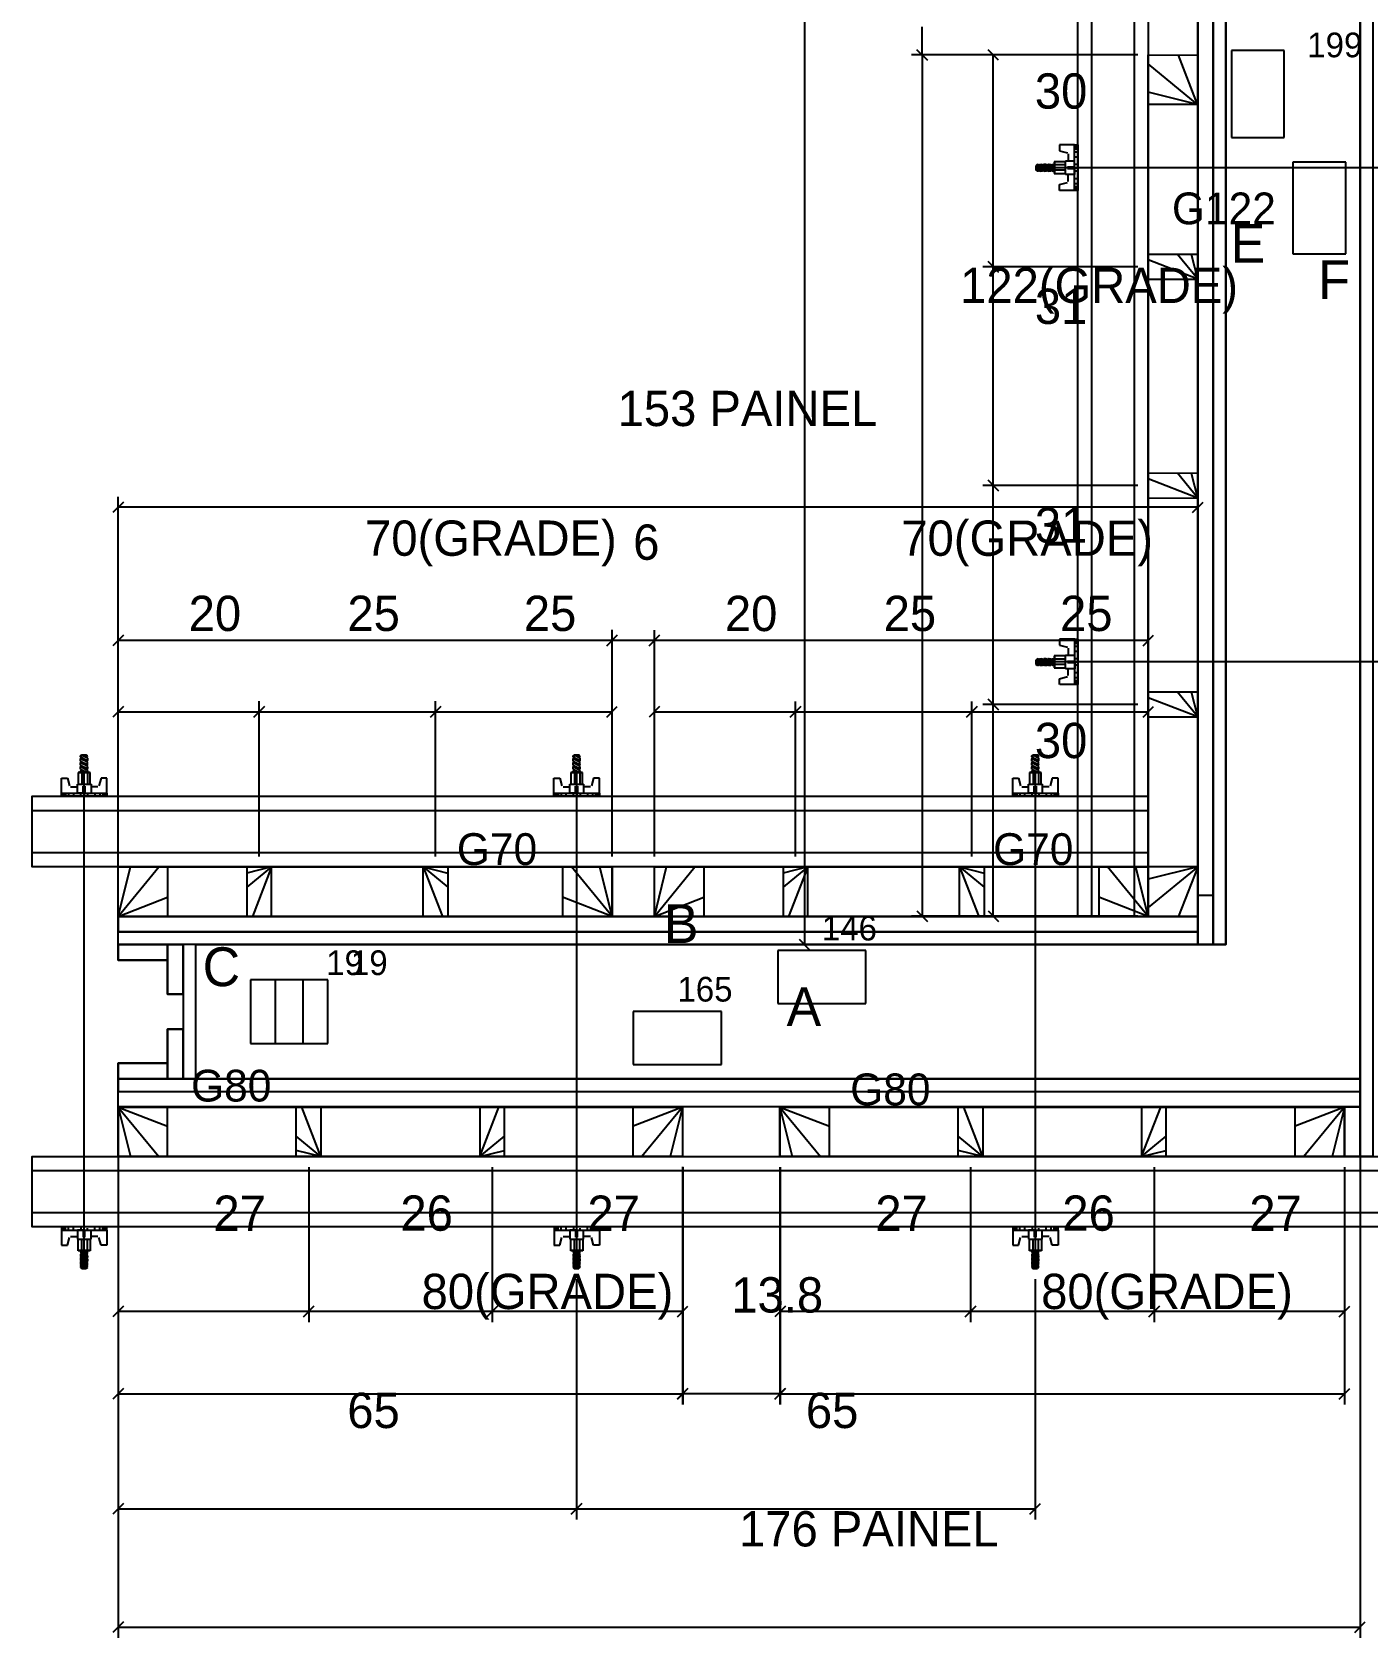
# Model space of a CAD drawing. Header units: metres. Extents: x 3398 to 8963, y 6303 to 8182.
# Drawn here: x 8358.3 to 8736.9, y 7450.9 to 7905.8 of the extents above; entities that cross this region are included whole.
import ezdxf

# ---------------------------------------------------------------- set-up
doc = ezdxf.new("R2010")
doc.units = ezdxf.units.M

msp = doc.modelspace()

# ---------------------------------------------------------------- linework, layer by layer
at = {"layer": 'CHAPA', "color": 1}
for p, q in [((8734.7, 7609.31), (8734.7, 7601.31)), ((8734.7, 7601.31), (8730.92, 7601.31))]:
    msp.add_line(p, q, dxfattribs=at)
for points in [[(8696.7, 8067.31), (8696.7, 7647.31), (8693.1, 7647.31), (8693.1, 8067.31), (8696.7, 8067.31)], [(8738.3, 7587.31), (8734.7, 7587.31), (8734.7, 8067.31), (8738.3, 8067.31), (8738.3, 7587.31)], [(8688.7, 7647.31), (8382.7, 7647.31), (8382.7, 7650.91), (8688.7, 7650.91), (8688.7, 7647.31)], [(8401.1, 7609.31), (8404.7, 7609.31), (8404.7, 7647.31), (8401.1, 7647.31), (8401.1, 7609.31)], [(8734.7, 7609.31), (8382.7, 7609.31), (8382.7, 7605.71), (8734.7, 7605.71), (8734.7, 7609.31)]]:
    msp.add_lwpolyline(points, dxfattribs=at)
at = {"layer": 'CONCRETO', "color": 2}
msp.add_lwpolyline([(8404.7, 7609.31), (8404.7, 7647.31), (8696.7, 7647.31), (8696.7, 8045.31), (8734.7, 8045.31), (8734.7, 7609.31), (8404.7, 7609.31)], dxfattribs=at)
at = {"layer": 'COTA', "color": 241}
for p, q in [((8577.21, 8067.31), (8577.21, 7647.31)), ((8610.57, 7899.32), (8610.57, 7907.33)), ((8671.71, 7899.32), (8607.57, 7899.32)), ((8671.7, 7899.32), (8607.57, 7899.32)), ((8610.57, 7899.32), (8610.57, 7655.33)), ((8671.7, 7899.32), (8627.76, 7899.32)), ((8630.76, 7839.33), (8630.76, 7899.32)), ((8671.7, 7839.33), (8627.76, 7839.33)), ((8671.7, 7839.33), (8627.76, 7839.33)), ((8630.76, 7777.33), (8630.76, 7839.33)), ((8382.7, 7650.31), (8382.7, 7774.18)), ((8671.7, 7777.33), (8627.76, 7777.33)), ((8671.7, 7777.33), (8627.76, 7777.33)), ((8630.76, 7715.33), (8630.76, 7777.33)), ((8688.7, 7650.31), (8688.7, 7774.18)), ((8688.7, 7771.18), (8382.7, 7771.18)), ((8382.7, 7672.28), (8382.7, 7736.43)), ((8522.7, 7733.43), (8382.7, 7733.43)), ((8522.7, 7672.31), (8522.7, 7736.43)), ((8522.7, 7672.31), (8522.7, 7736.42)), ((8534.69, 7733.42), (8522.7, 7733.42)), ((8534.69, 7672.29), (8534.69, 7736.42)), ((8534.69, 7672.27), (8534.69, 7736.42)), ((8674.69, 7733.42), (8534.69, 7733.42)), ((8674.69, 7672.29), (8674.69, 7736.42)), ((8382.7, 7672.31), (8382.7, 7716.24)), ((8422.7, 7672.31), (8422.7, 7716.24)), ((8422.7, 7672.31), (8422.7, 7716.24)), ((8472.7, 7672.31), (8472.7, 7716.24)), ((8472.7, 7672.31), (8472.7, 7716.24)), ((8522.7, 7672.31), (8522.7, 7716.24)), ((8534.69, 7672.29), (8534.69, 7716.22)), ((8574.69, 7672.29), (8574.69, 7716.22)), ((8574.69, 7672.29), (8574.69, 7716.22)), ((8624.69, 7672.29), (8624.69, 7716.22)), ((8624.69, 7672.29), (8624.69, 7716.22)), ((8671.7, 7715.33), (8627.76, 7715.33)), ((8671.7, 7715.33), (8627.76, 7715.33)), ((8630.76, 7655.33), (8630.76, 7715.33)), ((8674.69, 7672.29), (8674.69, 7716.22)), ((8382.7, 7713.24), (8422.7, 7713.24)), ((8422.7, 7713.24), (8472.7, 7713.24)), ((8472.7, 7713.24), (8522.7, 7713.24)), ((8534.69, 7713.22), (8574.69, 7713.22)), ((8574.69, 7713.22), (8624.69, 7713.22)), ((8624.69, 7713.22), (8674.69, 7713.22)), ((8671.69, 7655.33), (8607.57, 7655.33)), ((8671.69, 7655.33), (8627.76, 7655.33)), ((8685.7, 7647.31), (8574.21, 7647.31)), ((8382.7, 7598.27), (8382.7, 7484.44)), ((8382.7, 7598.27), (8382.7, 7450.91)), ((8734.7, 7598.31), (8734.7, 7450.91)), ((8382.72, 7584.27), (8382.72, 7540.34)), ((8382.72, 7584.27), (8382.72, 7517.04)), ((8436.72, 7584.27), (8436.72, 7540.34)), ((8436.72, 7584.27), (8436.72, 7540.34)), ((8488.72, 7584.27), (8488.72, 7540.34)), ((8488.72, 7584.27), (8488.72, 7540.34)), ((8542.7, 7584.31), (8542.7, 7517.04)), ((8542.72, 7584.27), (8542.72, 7517.04)), ((8542.72, 7584.27), (8542.72, 7540.34)), ((8570.3, 7584.27), (8570.3, 7517.04)), ((8570.32, 7584.27), (8570.32, 7540.34)), ((8570.32, 7584.27), (8570.32, 7517.04)), ((8624.32, 7584.27), (8624.32, 7540.34)), ((8624.32, 7584.27), (8624.32, 7540.34)), ((8676.32, 7584.27), (8676.32, 7540.34)), ((8676.32, 7584.27), (8676.32, 7540.34)), ((8730.32, 7584.27), (8730.32, 7517.04)), ((8730.32, 7584.27), (8730.32, 7540.34)), ((8512.64, 7552.51), (8512.64, 7484.44)), ((8512.64, 7552.51), (8512.64, 7484.44)), ((8642.64, 7552.51), (8642.64, 7484.44)), ((8436.72, 7543.34), (8382.72, 7543.34)), ((8488.72, 7543.34), (8436.72, 7543.34)), ((8542.72, 7543.34), (8488.72, 7543.34)), ((8624.32, 7543.34), (8570.32, 7543.34)), ((8676.32, 7543.34), (8624.32, 7543.34)), ((8730.32, 7543.34), (8676.32, 7543.34)), ((8382.72, 7520.04), (8542.72, 7520.04)), ((8570.3, 7520.04), (8542.7, 7520.04)), ((8570.32, 7520.04), (8730.32, 7520.04)), ((8382.7, 7487.44), (8512.64, 7487.44)), ((8512.64, 7487.44), (8642.64, 7487.44)), ((8382.7, 7453.91), (8734.7, 7453.91))]:
    msp.add_line(p, q, dxfattribs=at)
at = {"layer": 'COTA'}
for p, q in [((8612.07, 7897.82), (8609.07, 7900.82)), ((8609.07, 7900.82), (8612.07, 7897.82)), ((8632.26, 7897.82), (8629.26, 7900.82)), ((8632.26, 7837.83), (8629.26, 7840.83)), ((8629.26, 7840.83), (8632.26, 7837.83)), ((8632.26, 7775.83), (8629.26, 7778.83)), ((8629.26, 7778.83), (8632.26, 7775.83)), ((8384.2, 7772.68), (8381.2, 7769.68)), ((8687.2, 7769.68), (8690.2, 7772.68)), ((8384.2, 7734.93), (8381.2, 7731.93)), ((8521.2, 7731.93), (8524.2, 7734.93)), ((8524.2, 7734.92), (8521.2, 7731.92)), ((8536.19, 7734.92), (8533.19, 7731.92)), ((8533.19, 7731.92), (8536.19, 7734.92)), ((8673.19, 7731.92), (8676.19, 7734.92)), ((8632.26, 7713.83), (8629.26, 7716.83)), ((8629.26, 7716.83), (8632.26, 7713.83)), ((8384.2, 7714.74), (8381.2, 7711.74)), ((8421.2, 7711.74), (8424.2, 7714.74)), ((8424.2, 7714.74), (8421.2, 7711.74)), ((8474.2, 7714.74), (8471.2, 7711.74)), ((8471.2, 7711.74), (8474.2, 7714.74)), ((8521.2, 7711.74), (8524.2, 7714.74)), ((8536.19, 7714.72), (8533.19, 7711.72)), ((8576.19, 7714.72), (8573.19, 7711.72)), ((8573.19, 7711.72), (8576.19, 7714.72)), ((8623.19, 7711.72), (8626.19, 7714.72)), ((8626.19, 7714.72), (8623.19, 7711.72)), ((8673.19, 7711.72), (8676.19, 7714.72)), ((8609.07, 7656.83), (8612.07, 7653.83)), ((8629.26, 7656.83), (8632.26, 7653.83)), ((8575.71, 7648.81), (8578.71, 7645.81)), ((8384.22, 7544.84), (8381.22, 7541.84)), ((8435.22, 7541.84), (8438.22, 7544.84)), ((8438.22, 7544.84), (8435.22, 7541.84)), ((8487.22, 7541.84), (8490.22, 7544.84)), ((8490.22, 7544.84), (8487.22, 7541.84)), ((8541.22, 7541.84), (8544.22, 7544.84)), ((8571.82, 7544.84), (8568.82, 7541.84)), ((8625.82, 7544.84), (8622.82, 7541.84)), ((8622.82, 7541.84), (8625.82, 7544.84)), ((8674.82, 7541.84), (8677.82, 7544.84)), ((8677.82, 7544.84), (8674.82, 7541.84)), ((8728.82, 7541.84), (8731.82, 7544.84)), ((8384.22, 7521.54), (8381.22, 7518.54)), ((8544.2, 7521.54), (8541.2, 7518.54)), ((8541.22, 7518.54), (8544.22, 7521.54)), ((8568.8, 7518.54), (8571.8, 7521.54)), ((8571.82, 7521.54), (8568.82, 7518.54)), ((8728.82, 7518.54), (8731.82, 7521.54)), ((8384.2, 7488.94), (8381.2, 7485.94)), ((8511.14, 7485.94), (8514.14, 7488.94)), ((8514.14, 7488.94), (8511.14, 7485.94)), ((8641.14, 7485.94), (8644.14, 7488.94)), ((8384.2, 7455.41), (8381.2, 7452.41)), ((8733.2, 7452.41), (8736.2, 7455.41))]:
    msp.add_line(p, q, dxfattribs=at)
at = {"layer": 'COTA', "color": 180}
for p, q in [((8713.24, 7900.64), (8698.24, 7900.64)), ((8698.24, 7900.64), (8698.24, 7875.98)), ((8713.24, 7875.98), (8713.24, 7900.64)), ((8698.24, 7875.98), (8713.24, 7875.98)), ((8715.7, 7868.95), (8715.7, 7842.95)), ((8730.7, 7868.95), (8715.7, 7868.95)), ((8730.7, 7842.95), (8730.7, 7868.95)), ((8715.7, 7842.95), (8730.7, 7842.95)), ((8569.66, 7645.61), (8569.66, 7630.61)), ((8594.66, 7645.61), (8569.66, 7645.61)), ((8594.66, 7630.61), (8594.66, 7645.61)), ((8420.19, 7637.31), (8420.19, 7619.31)), ((8435.19, 7637.31), (8420.19, 7637.31)), ((8442.19, 7637.31), (8427.19, 7637.31)), ((8427.19, 7637.31), (8427.19, 7619.31)), ((8435.19, 7619.31), (8435.19, 7637.31)), ((8442.19, 7619.31), (8442.19, 7637.31)), ((8569.66, 7630.61), (8594.66, 7630.61)), ((8553.73, 7628.31), (8528.73, 7628.31)), ((8528.73, 7628.31), (8528.73, 7613.31)), ((8553.73, 7613.31), (8553.73, 7628.31)), ((8420.19, 7619.31), (8435.19, 7619.31)), ((8427.19, 7619.31), (8442.19, 7619.31)), ((8528.73, 7613.31), (8553.73, 7613.31))]:
    msp.add_line(p, q, dxfattribs=at)
at = {"layer": 'Hachura'}
for p, q in [((8649.55, 7873.85), (8649.55, 7872.17)), ((8653.8, 7873.85), (8649.55, 7873.85)), ((8649.55, 7872.17), (8651.76, 7871.59)), ((8652, 7871.28), (8652, 7869.33)), ((8653.79, 7873.71), (8654.71, 7873.71)), ((8653.79, 7873.5), (8654.71, 7873.5)), ((8653.79, 7873.17), (8654.71, 7873.17)), ((8653.79, 7872.7), (8654.71, 7872.7)), ((8653.79, 7871.86), (8654.71, 7871.86)), ((8653.79, 7870.43), (8654.71, 7870.43)), ((8653.8, 7873.85), (8654.71, 7873.85)), ((8653.8, 7860.95), (8653.8, 7873.85)), ((8654.71, 7873.85), (8654.71, 7860.96)), ((8654.71, 7872.9), (8654.71, 7865.08)), ((8643.23, 7868.3), (8642.91, 7867.98)), ((8642.91, 7866.69), (8642.91, 7867.98)), ((8643.23, 7866.37), (8642.91, 7866.69)), ((8643.23, 7867.79), (8643.56, 7868.46)), ((8643.79, 7868.4), (8643.23, 7867.27)), ((8643.87, 7868.3), (8643.23, 7867.02)), ((8643.23, 7868.05), (8643.36, 7868.3)), ((8643.23, 7868.3), (8643.23, 7866.37)), ((8643.55, 7866.37), (8643.23, 7866.37)), ((8643.55, 7866.37), (8644.52, 7868.3)), ((8643.55, 7866.37), (8644.52, 7868.3)), ((8643.64, 7866.3), (8644.72, 7868.46)), ((8643.87, 7868.3), (8644.52, 7868.3)), ((8644.95, 7868.4), (8643.88, 7866.26)), ((8645.03, 7868.3), (8644.07, 7866.37)), ((8644.71, 7866.37), (8644.07, 7866.37)), ((8644.71, 7866.37), (8645.68, 7868.3)), ((8644.8, 7866.3), (8645.89, 7868.46)), ((8645.68, 7868.3), (8645.03, 7868.3)), ((8646.11, 7868.4), (8645.04, 7866.26)), ((8646.19, 7868.3), (8645.23, 7866.37)), ((8645.87, 7866.37), (8645.23, 7866.37)), ((8645.44, 7866.37), (8645.23, 7866.37)), ((8645.87, 7866.37), (8646.84, 7868.3)), ((8645.96, 7866.3), (8647.05, 7868.46)), ((8646.41, 7868.3), (8646.19, 7868.3)), ((8647.28, 7868.4), (8646.21, 7866.26)), ((8647.35, 7868.3), (8646.39, 7866.37)), ((8647.03, 7866.37), (8646.39, 7866.37)), ((8646.41, 7868.3), (8646.84, 7868.3)), ((8647.03, 7866.37), (8648, 7868.3)), ((8647.35, 7868.3), (8648, 7868.3)), ((8648, 7867.53), (8647.37, 7866.26)), ((8648, 7867.27), (8647.55, 7866.37)), ((8648, 7866.37), (8647.55, 7866.37)), ((8651.22, 7869.08), (8648, 7869.08)), ((8648, 7869.08), (8648, 7865.73)), ((8648, 7868.3), (8651.22, 7868.3)), ((8648, 7866.76), (8651.22, 7866.76)), ((8648, 7865.73), (8651.22, 7865.73)), ((8648.07, 7869.08), (8648.07, 7865.73)), ((8651.22, 7869.34), (8653.8, 7869.34)), ((8651.22, 7869.34), (8651.22, 7869.08)), ((8651.22, 7869.34), (8651.22, 7869.08)), ((8651.22, 7865.47), (8651.22, 7869.34)), ((8653.8, 7865.47), (8651.22, 7865.47)), ((8651.8, 7867.61), (8653.8, 7867.61)), ((8653.8, 7867.09), (8651.8, 7867.09)), ((8652, 7863.52), (8652, 7865.47)), ((8653.8, 7867.4), (8653.8, 7865.47)), ((8653.8, 7867.4), (8654.71, 7867.4)), ((8653.8, 7866.11), (8653.8, 7866.76)), ((8653.8, 7860.95), (8653.8, 7866.11)), ((8654.12, 7866.44), (8653.91, 7866.44)), ((8653.93, 7868.38), (8654.36, 7868.38)), ((8654.56, 7866.44), (8654.12, 7866.44)), ((8649.55, 7862.63), (8651.76, 7863.21)), ((8649.55, 7860.95), (8649.55, 7862.63)), ((8654.71, 7860.96), (8649.57, 7860.96)), ((8653.79, 7864.36), (8654.71, 7864.36)), ((8653.79, 7862.95), (8654.71, 7862.95)), ((8653.79, 7862.1), (8654.71, 7862.1)), ((8653.79, 7861.64), (8654.71, 7861.64)), ((8653.79, 7861.3), (8654.71, 7861.3)), ((8653.79, 7861.09), (8654.71, 7861.09)), ((8653.83, 7733.85), (8649.57, 7733.85)), ((8649.57, 7733.85), (8649.57, 7732.17)), ((8653.81, 7733.71), (8654.74, 7733.71)), ((8653.81, 7733.5), (8654.74, 7733.5)), ((8653.83, 7720.95), (8653.83, 7733.85)), ((8653.83, 7733.85), (8654.73, 7733.85)), ((8654.73, 7733.85), (8654.73, 7720.96)), ((8651.25, 7729.08), (8648.03, 7729.08)), ((8648.03, 7729.08), (8648.03, 7725.73)), ((8648.09, 7729.08), (8648.09, 7725.73)), ((8649.57, 7732.17), (8651.78, 7731.59)), ((8651.25, 7729.34), (8651.25, 7729.08)), ((8651.25, 7729.34), (8653.83, 7729.34)), ((8651.25, 7725.47), (8651.25, 7729.34)), ((8651.25, 7729.34), (8651.25, 7729.08)), ((8652.02, 7731.28), (8652.02, 7729.33)), ((8653.81, 7733.17), (8654.74, 7733.17)), ((8653.81, 7732.7), (8654.74, 7732.7)), ((8653.81, 7731.86), (8654.74, 7731.86)), ((8653.81, 7730.43), (8654.73, 7730.43)), ((8654.73, 7732.9), (8654.73, 7725.08)), ((8643.26, 7728.3), (8642.93, 7727.98)), ((8642.93, 7726.69), (8642.93, 7727.98)), ((8643.26, 7726.37), (8642.93, 7726.69)), ((8643.25, 7727.79), (8643.59, 7728.46)), ((8643.82, 7728.4), (8643.25, 7727.27)), ((8643.9, 7728.3), (8643.25, 7727.02)), ((8643.25, 7728.05), (8643.38, 7728.3)), ((8643.58, 7726.37), (8643.25, 7726.37)), ((8643.26, 7728.3), (8643.26, 7726.37)), ((8643.58, 7726.37), (8644.54, 7728.3)), ((8643.58, 7726.37), (8644.54, 7728.3)), ((8643.67, 7726.3), (8644.75, 7728.46)), ((8643.9, 7728.3), (8644.54, 7728.3)), ((8644.98, 7728.4), (8643.91, 7726.26)), ((8645.06, 7728.3), (8644.09, 7726.37)), ((8644.74, 7726.37), (8644.09, 7726.37)), ((8644.74, 7726.37), (8645.7, 7728.3)), ((8644.83, 7726.3), (8645.91, 7728.46)), ((8645.7, 7728.3), (8645.06, 7728.3)), ((8646.14, 7728.4), (8645.07, 7726.26)), ((8646.22, 7728.3), (8645.25, 7726.37)), ((8645.46, 7726.37), (8645.25, 7726.37)), ((8645.9, 7726.37), (8645.25, 7726.37)), ((8645.9, 7726.37), (8646.87, 7728.3)), ((8645.99, 7726.3), (8647.07, 7728.46)), ((8646.43, 7728.3), (8646.22, 7728.3)), ((8647.3, 7728.4), (8646.23, 7726.26)), ((8647.38, 7728.3), (8646.41, 7726.37)), ((8647.06, 7726.37), (8646.41, 7726.37)), ((8646.43, 7728.3), (8646.87, 7728.3)), ((8647.06, 7726.37), (8648.03, 7728.3)), ((8647.38, 7728.3), (8648.03, 7728.3)), ((8648.03, 7727.53), (8647.39, 7726.26)), ((8648.03, 7727.27), (8647.57, 7726.37)), ((8648.03, 7726.37), (8647.57, 7726.37)), ((8648.03, 7728.3), (8651.25, 7728.3)), ((8648.03, 7726.76), (8651.25, 7726.76)), ((8648.03, 7725.73), (8651.25, 7725.73)), ((8653.83, 7725.47), (8651.25, 7725.47)), ((8651.83, 7727.61), (8653.83, 7727.61)), ((8653.83, 7727.09), (8651.83, 7727.09)), ((8652.02, 7723.52), (8652.02, 7725.47)), ((8653.81, 7724.36), (8654.74, 7724.36)), ((8653.83, 7727.4), (8654.73, 7727.4)), ((8653.83, 7727.4), (8653.83, 7725.47)), ((8653.83, 7726.11), (8653.83, 7726.76)), ((8653.83, 7720.95), (8653.83, 7726.11)), ((8654.15, 7726.44), (8653.94, 7726.44)), ((8653.96, 7728.38), (8654.39, 7728.38)), ((8654.58, 7726.44), (8654.15, 7726.44)), ((8649.57, 7722.63), (8651.78, 7723.21)), ((8649.57, 7720.95), (8649.57, 7722.63)), ((8654.73, 7720.96), (8649.6, 7720.96)), ((8653.81, 7722.95), (8654.74, 7722.95)), ((8653.81, 7722.1), (8654.74, 7722.1)), ((8653.81, 7721.64), (8654.74, 7721.64)), ((8653.81, 7721.3), (8654.74, 7721.3)), ((8653.81, 7721.09), (8654.74, 7721.09)), ((8374.1, 7699.06), (8371.96, 7700.13)), ((8374.1, 7697.9), (8371.96, 7698.97)), ((8374.1, 7696.74), (8371.96, 7697.81)), ((8371.99, 7700.37), (8374.16, 7699.29)), ((8371.99, 7699.21), (8374.16, 7698.13)), ((8371.99, 7698.05), (8374.16, 7696.97)), ((8372.06, 7700.79), (8372.38, 7701.11)), ((8372.06, 7700.47), (8372.06, 7700.79)), ((8374, 7700.79), (8372.06, 7700.79)), ((8372.06, 7700.47), (8374, 7699.5)), ((8372.06, 7700.47), (8374, 7699.5)), ((8372.06, 7699.31), (8372.06, 7699.95)), ((8374, 7698.98), (8372.06, 7699.95)), ((8372.06, 7699.31), (8374, 7698.34)), ((8372.06, 7698.58), (8372.06, 7698.79)), ((8374, 7697.82), (8372.06, 7698.79)), ((8372.06, 7698.15), (8372.06, 7698.79)), ((8372.06, 7698.15), (8374, 7697.18)), ((8372.06, 7696.98), (8372.06, 7697.63)), ((8374, 7696.66), (8372.06, 7697.63)), ((8372.06, 7696.98), (8374, 7696.02)), ((8372.38, 7701.11), (8373.67, 7701.11)), ((8374, 7700.14), (8372.71, 7700.79)), ((8374.1, 7700.22), (8372.97, 7700.79)), ((8373.48, 7700.79), (8374.16, 7700.45)), ((8374, 7700.79), (8373.67, 7701.11)), ((8373.74, 7700.79), (8374, 7700.66)), ((8374, 7700.14), (8374, 7699.5)), ((8374, 7698.34), (8374, 7698.98)), ((8374, 7697.61), (8374, 7697.82)), ((8374, 7697.61), (8374, 7697.18)), ((8513.7, 7699.06), (8511.56, 7700.13)), ((8513.7, 7697.9), (8511.56, 7698.97)), ((8513.7, 7696.74), (8511.56, 7697.81)), ((8511.59, 7700.37), (8513.76, 7699.29)), ((8511.59, 7699.21), (8513.76, 7698.13)), ((8511.59, 7698.05), (8513.76, 7696.97)), ((8511.66, 7700.79), (8511.98, 7701.11)), ((8511.66, 7700.47), (8511.66, 7700.79)), ((8513.6, 7700.79), (8511.66, 7700.79)), ((8511.66, 7700.47), (8513.6, 7699.5)), ((8511.66, 7700.47), (8513.6, 7699.5)), ((8513.6, 7698.98), (8511.66, 7699.95)), ((8511.66, 7699.31), (8511.66, 7699.95)), ((8511.66, 7699.31), (8513.6, 7698.34)), ((8511.66, 7698.58), (8511.66, 7698.79)), ((8511.66, 7698.15), (8511.66, 7698.79)), ((8513.6, 7697.82), (8511.66, 7698.79)), ((8511.66, 7698.15), (8513.6, 7697.18)), ((8513.6, 7696.66), (8511.66, 7697.63)), ((8511.66, 7696.98), (8511.66, 7697.63)), ((8511.66, 7696.98), (8513.6, 7696.02)), ((8511.98, 7701.11), (8513.27, 7701.11)), ((8513.6, 7700.14), (8512.31, 7700.79)), ((8513.7, 7700.22), (8512.57, 7700.79)), ((8513.08, 7700.79), (8513.76, 7700.45)), ((8513.6, 7700.79), (8513.27, 7701.11)), ((8513.34, 7700.79), (8513.6, 7700.66)), ((8513.6, 7700.14), (8513.6, 7699.5)), ((8513.6, 7698.34), (8513.6, 7698.98)), ((8513.6, 7697.61), (8513.6, 7697.82)), ((8513.6, 7697.61), (8513.6, 7697.18)), ((8643.7, 7699.06), (8641.56, 7700.13)), ((8643.7, 7697.9), (8641.56, 7698.97)), ((8643.7, 7696.74), (8641.56, 7697.81)), ((8641.59, 7700.37), (8643.76, 7699.29)), ((8641.59, 7699.21), (8643.76, 7698.13)), ((8641.59, 7698.05), (8643.76, 7696.97)), ((8641.66, 7700.79), (8641.98, 7701.11)), ((8643.6, 7700.79), (8641.66, 7700.79)), ((8641.66, 7700.47), (8641.66, 7700.79)), ((8641.66, 7700.47), (8643.6, 7699.5)), ((8641.66, 7700.47), (8643.6, 7699.5)), ((8643.6, 7698.98), (8641.66, 7699.95)), ((8641.66, 7699.31), (8641.66, 7699.95)), ((8641.66, 7699.31), (8643.6, 7698.34)), ((8641.66, 7698.58), (8641.66, 7698.79)), ((8641.66, 7698.15), (8641.66, 7698.79)), ((8643.6, 7697.82), (8641.66, 7698.79)), ((8641.66, 7698.15), (8643.6, 7697.18)), ((8643.6, 7696.66), (8641.66, 7697.63)), ((8641.66, 7696.98), (8641.66, 7697.63)), ((8641.66, 7696.98), (8643.6, 7696.02)), ((8641.98, 7701.11), (8643.27, 7701.11)), ((8643.6, 7700.14), (8642.31, 7700.79)), ((8643.7, 7700.22), (8642.57, 7700.79)), ((8643.08, 7700.79), (8643.76, 7700.45)), ((8643.6, 7700.79), (8643.27, 7701.11)), ((8643.34, 7700.79), (8643.6, 7700.66)), ((8643.6, 7700.14), (8643.6, 7699.5)), ((8643.6, 7698.34), (8643.6, 7698.98)), ((8643.6, 7697.61), (8643.6, 7697.82)), ((8643.6, 7697.61), (8643.6, 7697.18)), ((8366.65, 7694.47), (8368.32, 7694.47)), ((8366.65, 7689.31), (8366.65, 7694.45)), ((8368.32, 7694.47), (8368.9, 7692.26)), ((8371.16, 7692.79), (8375.03, 7692.79)), ((8371.16, 7690.21), (8371.16, 7692.79)), ((8371.42, 7696.02), (8371.42, 7692.79)), ((8374.77, 7696.02), (8371.42, 7696.02)), ((8374.77, 7695.95), (8371.42, 7695.95)), ((8373.22, 7696.02), (8371.96, 7696.65)), ((8372.97, 7696.02), (8372.06, 7696.47)), ((8372.06, 7696.02), (8372.06, 7696.47)), ((8372.45, 7696.02), (8372.45, 7692.79)), ((8374, 7696.66), (8374, 7696.02)), ((8374, 7696.02), (8374, 7692.79)), ((8374.77, 7692.79), (8374.77, 7696.02)), ((8375.03, 7692.79), (8374.77, 7692.79)), ((8375.03, 7692.79), (8374.77, 7692.79)), ((8375.03, 7692.79), (8375.03, 7690.21)), ((8377.87, 7694.47), (8377.29, 7692.26)), ((8379.54, 7694.47), (8377.87, 7694.47)), ((8379.54, 7690.21), (8379.54, 7694.47)), ((8506.25, 7694.47), (8507.92, 7694.47)), ((8506.25, 7689.31), (8506.25, 7694.45)), ((8507.92, 7694.47), (8508.5, 7692.26)), ((8510.76, 7692.79), (8514.63, 7692.79)), ((8510.76, 7690.21), (8510.76, 7692.79)), ((8511.02, 7696.02), (8511.02, 7692.79)), ((8514.37, 7696.02), (8511.02, 7696.02)), ((8514.37, 7695.95), (8511.02, 7695.95)), ((8512.82, 7696.02), (8511.56, 7696.65)), ((8511.66, 7696.02), (8511.66, 7696.47)), ((8512.57, 7696.02), (8511.66, 7696.47)), ((8512.05, 7696.02), (8512.05, 7692.79)), ((8513.6, 7696.66), (8513.6, 7696.02)), ((8513.6, 7696.02), (8513.6, 7692.79)), ((8514.37, 7692.79), (8514.37, 7696.02)), ((8514.63, 7692.79), (8514.37, 7692.79)), ((8514.63, 7692.79), (8514.37, 7692.79)), ((8514.63, 7692.79), (8514.63, 7690.21)), ((8517.47, 7694.47), (8516.89, 7692.26)), ((8519.14, 7694.47), (8517.47, 7694.47)), ((8519.14, 7690.21), (8519.14, 7694.47)), ((8636.25, 7694.47), (8637.92, 7694.47)), ((8636.25, 7689.31), (8636.25, 7694.45)), ((8637.92, 7694.47), (8638.5, 7692.26)), ((8640.76, 7692.79), (8644.63, 7692.79)), ((8640.76, 7690.21), (8640.76, 7692.79)), ((8641.02, 7696.02), (8641.02, 7692.79)), ((8644.37, 7696.02), (8641.02, 7696.02)), ((8644.37, 7695.95), (8641.02, 7695.95)), ((8642.82, 7696.02), (8641.56, 7696.65)), ((8642.57, 7696.02), (8641.66, 7696.47)), ((8641.66, 7696.02), (8641.66, 7696.47)), ((8642.05, 7696.02), (8642.05, 7692.79)), ((8643.6, 7696.66), (8643.6, 7696.02)), ((8643.6, 7696.02), (8643.6, 7692.79)), ((8644.37, 7692.79), (8644.37, 7696.02)), ((8644.63, 7692.79), (8644.37, 7692.79)), ((8644.63, 7692.79), (8644.37, 7692.79)), ((8644.63, 7692.79), (8644.63, 7690.21)), ((8647.47, 7694.47), (8646.89, 7692.26)), ((8649.14, 7694.47), (8647.47, 7694.47)), ((8649.14, 7690.21), (8649.14, 7694.47)), ((8366.65, 7690.21), (8371.81, 7690.21)), ((8366.65, 7690.21), (8379.54, 7690.21)), ((8379.54, 7689.31), (8366.65, 7689.31)), ((8366.79, 7690.23), (8366.79, 7689.3)), ((8367, 7690.23), (8367, 7689.3)), ((8367.33, 7690.23), (8367.33, 7689.3)), ((8367.8, 7690.23), (8367.8, 7689.3)), ((8368.64, 7690.23), (8368.64, 7689.3)), ((8369.22, 7692.02), (8371.16, 7692.02)), ((8370.06, 7690.23), (8370.06, 7689.3)), ((8378.59, 7689.31), (8370.78, 7689.31)), ((8373.1, 7690.21), (8371.16, 7690.21)), ((8371.81, 7690.21), (8372.45, 7690.21)), ((8372.14, 7689.89), (8372.14, 7690.11)), ((8372.14, 7689.46), (8372.14, 7689.89)), ((8372.78, 7690.21), (8372.78, 7692.21)), ((8373.09, 7690.21), (8373.09, 7689.31)), ((8373.3, 7692.21), (8373.3, 7690.21)), ((8374.07, 7690.09), (8374.07, 7689.65)), ((8376.97, 7692.02), (8375.03, 7692.02)), ((8376.12, 7690.23), (8376.12, 7689.31)), ((8377.55, 7690.23), (8377.55, 7689.3)), ((8378.4, 7690.23), (8378.4, 7689.3)), ((8378.86, 7690.23), (8378.86, 7689.3)), ((8379.2, 7690.23), (8379.2, 7689.3)), ((8379.41, 7690.23), (8379.41, 7689.3)), ((8379.54, 7690.21), (8379.54, 7689.31)), ((8506.25, 7690.21), (8511.4, 7690.21)), ((8506.25, 7690.21), (8519.14, 7690.21)), ((8519.14, 7689.31), (8506.25, 7689.31)), ((8506.39, 7690.23), (8506.39, 7689.3)), ((8506.6, 7690.23), (8506.6, 7689.3)), ((8506.93, 7690.23), (8506.93, 7689.3)), ((8507.4, 7690.23), (8507.4, 7689.3)), ((8508.24, 7690.23), (8508.24, 7689.3)), ((8508.82, 7692.02), (8510.76, 7692.02)), ((8509.65, 7690.23), (8509.65, 7689.3)), ((8518.19, 7689.31), (8510.38, 7689.31)), ((8512.69, 7690.21), (8510.76, 7690.21)), ((8511.4, 7690.21), (8512.05, 7690.21)), ((8511.74, 7689.89), (8511.74, 7690.11)), ((8511.74, 7689.46), (8511.74, 7689.89)), ((8512.38, 7690.21), (8512.38, 7692.21)), ((8512.69, 7690.21), (8512.69, 7689.31)), ((8512.9, 7692.21), (8512.9, 7690.21)), ((8513.67, 7690.09), (8513.67, 7689.65)), ((8516.57, 7692.02), (8514.63, 7692.02)), ((8515.72, 7690.23), (8515.72, 7689.31)), ((8517.15, 7690.23), (8517.15, 7689.3)), ((8518, 7690.23), (8518, 7689.3)), ((8518.46, 7690.23), (8518.46, 7689.3)), ((8518.8, 7690.23), (8518.8, 7689.3)), ((8519.01, 7690.23), (8519.01, 7689.3)), ((8519.14, 7690.21), (8519.14, 7689.31)), ((8636.25, 7690.21), (8649.14, 7690.21)), ((8636.25, 7690.21), (8641.4, 7690.21)), ((8649.14, 7689.31), (8636.25, 7689.31)), ((8636.39, 7690.23), (8636.39, 7689.3)), ((8636.6, 7690.23), (8636.6, 7689.3)), ((8636.93, 7690.23), (8636.93, 7689.3)), ((8637.4, 7690.23), (8637.4, 7689.3)), ((8638.24, 7690.23), (8638.24, 7689.3)), ((8638.82, 7692.02), (8640.76, 7692.02)), ((8639.65, 7690.23), (8639.65, 7689.3)), ((8648.19, 7689.31), (8640.38, 7689.31)), ((8642.69, 7690.21), (8640.76, 7690.21)), ((8641.4, 7690.21), (8642.05, 7690.21)), ((8641.74, 7689.89), (8641.74, 7690.11)), ((8641.74, 7689.46), (8641.74, 7689.89)), ((8642.38, 7690.21), (8642.38, 7692.21)), ((8642.69, 7690.21), (8642.69, 7689.31)), ((8642.9, 7692.21), (8642.9, 7690.21)), ((8643.67, 7690.09), (8643.67, 7689.65)), ((8646.57, 7692.02), (8644.63, 7692.02)), ((8645.72, 7690.23), (8645.72, 7689.31)), ((8647.15, 7690.23), (8647.15, 7689.3)), ((8648, 7690.23), (8648, 7689.3)), ((8648.46, 7690.23), (8648.46, 7689.3)), ((8648.8, 7690.23), (8648.8, 7689.3)), ((8649.01, 7690.23), (8649.01, 7689.3)), ((8649.14, 7690.21), (8649.14, 7689.31)), ((8366.65, 7567.31), (8366.65, 7562.17)), ((8379.54, 7567.31), (8366.65, 7567.31)), ((8366.65, 7566.41), (8379.54, 7566.41)), ((8366.65, 7566.41), (8371.81, 7566.41)), ((8366.79, 7566.39), (8366.79, 7567.32)), ((8367, 7566.39), (8367, 7567.32)), ((8367.33, 7566.39), (8367.33, 7567.32)), ((8367.8, 7566.39), (8367.8, 7567.32)), ((8368.64, 7566.39), (8368.64, 7567.32)), ((8370.06, 7566.39), (8370.06, 7567.32)), ((8378.59, 7567.31), (8370.78, 7567.31)), ((8373.09, 7566.41), (8371.16, 7566.41)), ((8371.16, 7566.41), (8371.16, 7563.83)), ((8371.81, 7566.41), (8372.45, 7566.41)), ((8372.14, 7567.16), (8372.14, 7566.73)), ((8372.14, 7566.73), (8372.14, 7566.52)), ((8372.78, 7566.41), (8372.78, 7564.41)), ((8373.09, 7566.41), (8373.09, 7567.31)), ((8373.3, 7564.41), (8373.3, 7566.41)), ((8374.07, 7566.53), (8374.07, 7566.97)), ((8375.03, 7563.83), (8375.03, 7566.41)), ((8376.12, 7566.39), (8376.12, 7567.31)), ((8377.55, 7566.39), (8377.55, 7567.32)), ((8378.4, 7566.39), (8378.4, 7567.32)), ((8378.86, 7566.39), (8378.86, 7567.32)), ((8379.2, 7566.39), (8379.2, 7567.32)), ((8379.41, 7566.39), (8379.41, 7567.32)), ((8379.54, 7566.41), (8379.54, 7567.31)), ((8379.54, 7566.41), (8379.54, 7562.15)), ((8506.25, 7566.41), (8519.15, 7566.41)), ((8506.25, 7566.41), (8511.41, 7566.41)), ((8519.15, 7567.31), (8506.26, 7567.31)), ((8506.26, 7567.31), (8506.26, 7562.17)), ((8506.39, 7566.39), (8506.39, 7567.32)), ((8506.6, 7566.39), (8506.6, 7567.32)), ((8506.94, 7566.39), (8506.94, 7567.32)), ((8507.4, 7566.39), (8507.4, 7567.32)), ((8508.25, 7566.39), (8508.25, 7567.32)), ((8509.66, 7566.39), (8509.66, 7567.32)), ((8518.2, 7567.31), (8510.38, 7567.31)), ((8510.77, 7566.41), (8510.77, 7563.83)), ((8512.7, 7566.41), (8510.77, 7566.41)), ((8511.41, 7566.41), (8512.06, 7566.41)), ((8511.74, 7567.16), (8511.74, 7566.73)), ((8511.74, 7566.73), (8511.74, 7566.52)), ((8512.39, 7566.41), (8512.39, 7564.41)), ((8512.7, 7566.41), (8512.7, 7567.31)), ((8512.91, 7564.41), (8512.91, 7566.41)), ((8513.68, 7566.53), (8513.68, 7566.97)), ((8514.64, 7563.83), (8514.64, 7566.41)), ((8515.73, 7566.39), (8515.73, 7567.31)), ((8517.16, 7566.39), (8517.16, 7567.32)), ((8518, 7566.39), (8518, 7567.32)), ((8518.47, 7566.39), (8518.47, 7567.32)), ((8518.8, 7566.39), (8518.8, 7567.32)), ((8519.01, 7566.39), (8519.01, 7567.32)), ((8519.15, 7566.41), (8519.15, 7567.31)), ((8519.15, 7566.41), (8519.15, 7562.15)), ((8636.25, 7566.41), (8649.15, 7566.41)), ((8636.25, 7566.41), (8641.41, 7566.41)), ((8649.15, 7567.31), (8636.26, 7567.31)), ((8636.26, 7567.31), (8636.26, 7562.17)), ((8636.39, 7566.39), (8636.39, 7567.32)), ((8636.6, 7566.39), (8636.6, 7567.32)), ((8636.94, 7566.39), (8636.94, 7567.32)), ((8637.4, 7566.39), (8637.4, 7567.32)), ((8638.25, 7566.39), (8638.25, 7567.32)), ((8639.66, 7566.39), (8639.66, 7567.32)), ((8648.2, 7567.31), (8640.38, 7567.31)), ((8640.77, 7566.41), (8640.77, 7563.83)), ((8642.7, 7566.41), (8640.77, 7566.41)), ((8641.41, 7566.41), (8642.06, 7566.41)), ((8641.74, 7567.16), (8641.74, 7566.73)), ((8641.74, 7566.73), (8641.74, 7566.52)), ((8642.39, 7566.41), (8642.39, 7564.41)), ((8642.7, 7566.41), (8642.7, 7567.31)), ((8642.91, 7564.41), (8642.91, 7566.41)), ((8643.68, 7566.53), (8643.68, 7566.97)), ((8644.64, 7563.83), (8644.64, 7566.41)), ((8645.73, 7566.39), (8645.73, 7567.31)), ((8647.16, 7566.39), (8647.16, 7567.32)), ((8648, 7566.39), (8648, 7567.32)), ((8648.47, 7566.39), (8648.47, 7567.32)), ((8648.8, 7566.39), (8648.8, 7567.32)), ((8649.01, 7566.39), (8649.01, 7567.32)), ((8649.15, 7566.41), (8649.15, 7567.31)), ((8649.15, 7566.41), (8649.15, 7562.15)), ((8366.65, 7562.15), (8368.32, 7562.15)), ((8368.32, 7562.15), (8368.9, 7564.36)), ((8369.22, 7564.6), (8371.16, 7564.6)), ((8371.16, 7563.83), (8375.03, 7563.83)), ((8371.42, 7560.6), (8371.42, 7563.83)), ((8374.77, 7560.67), (8371.42, 7560.67)), ((8374.77, 7560.6), (8371.42, 7560.6)), ((8373.22, 7560.6), (8371.96, 7559.97)), ((8372.97, 7560.6), (8372.06, 7560.15)), ((8372.06, 7560.6), (8372.06, 7560.15)), ((8372.06, 7559.64), (8374, 7560.6)), ((8372.45, 7560.6), (8372.45, 7563.83)), ((8374, 7560.6), (8374, 7563.83)), ((8374, 7559.96), (8374, 7560.6)), ((8375.03, 7563.83), (8374.77, 7563.83)), ((8375.03, 7563.83), (8374.77, 7563.83)), ((8374.77, 7563.83), (8374.77, 7560.6)), ((8376.97, 7564.6), (8375.03, 7564.6)), ((8377.87, 7562.15), (8377.29, 7564.36)), ((8379.54, 7562.15), (8377.87, 7562.15)), ((8506.25, 7562.15), (8507.93, 7562.15)), ((8507.93, 7562.15), (8508.51, 7564.36)), ((8508.82, 7564.6), (8510.77, 7564.6)), ((8510.77, 7563.83), (8514.64, 7563.83)), ((8511.02, 7560.6), (8511.02, 7563.83)), ((8514.38, 7560.67), (8511.02, 7560.67)), ((8514.38, 7560.6), (8511.02, 7560.6)), ((8512.83, 7560.6), (8511.56, 7559.97)), ((8511.67, 7559.64), (8513.6, 7560.6)), ((8512.57, 7560.6), (8511.67, 7560.15)), ((8511.67, 7560.6), (8511.67, 7560.15)), ((8512.06, 7560.6), (8512.06, 7563.83)), ((8513.6, 7560.6), (8513.6, 7563.83)), ((8513.6, 7559.96), (8513.6, 7560.6)), ((8514.38, 7563.83), (8514.38, 7560.6)), ((8514.64, 7563.83), (8514.38, 7563.83)), ((8514.64, 7563.83), (8514.38, 7563.83)), ((8516.58, 7564.6), (8514.63, 7564.6)), ((8517.47, 7562.15), (8516.89, 7564.36)), ((8519.15, 7562.15), (8517.47, 7562.15)), ((8636.25, 7562.15), (8637.93, 7562.15)), ((8637.93, 7562.15), (8638.51, 7564.36)), ((8638.82, 7564.6), (8640.77, 7564.6)), ((8640.77, 7563.83), (8644.64, 7563.83)), ((8641.02, 7560.6), (8641.02, 7563.83)), ((8644.38, 7560.67), (8641.02, 7560.67)), ((8644.38, 7560.6), (8641.02, 7560.6)), ((8642.83, 7560.6), (8641.56, 7559.97)), ((8642.57, 7560.6), (8641.67, 7560.15)), ((8641.67, 7559.64), (8643.6, 7560.6)), ((8641.67, 7560.6), (8641.67, 7560.15)), ((8642.06, 7560.6), (8642.06, 7563.83)), ((8643.6, 7560.6), (8643.6, 7563.83)), ((8643.6, 7559.96), (8643.6, 7560.6)), ((8644.64, 7563.83), (8644.38, 7563.83)), ((8644.64, 7563.83), (8644.38, 7563.83)), ((8644.38, 7563.83), (8644.38, 7560.6)), ((8646.58, 7564.6), (8644.63, 7564.6)), ((8647.47, 7562.15), (8646.89, 7564.36)), ((8649.15, 7562.15), (8647.47, 7562.15)), ((8374.1, 7559.88), (8371.96, 7558.81)), ((8374.1, 7558.72), (8371.96, 7557.65)), ((8374.1, 7557.56), (8371.96, 7556.49)), ((8371.99, 7558.57), (8374.16, 7559.65)), ((8371.99, 7557.41), (8374.16, 7558.49)), ((8371.99, 7556.25), (8374.16, 7557.33)), ((8374, 7559.96), (8372.06, 7558.99)), ((8372.06, 7559.64), (8372.06, 7558.99)), ((8372.06, 7558.47), (8374, 7559.44)), ((8374, 7558.8), (8372.06, 7557.83)), ((8372.06, 7558.47), (8372.06, 7557.83)), ((8372.06, 7557.31), (8374, 7558.28)), ((8372.06, 7558.04), (8372.06, 7557.83)), ((8374, 7557.64), (8372.06, 7556.67)), ((8372.06, 7557.31), (8372.06, 7556.67)), ((8372.06, 7556.15), (8374, 7557.12)), ((8372.06, 7556.15), (8374, 7557.12)), ((8372.06, 7556.15), (8372.06, 7555.83)), ((8374, 7555.83), (8372.06, 7555.83)), ((8372.06, 7555.83), (8372.38, 7555.51)), ((8374, 7556.48), (8372.71, 7555.83)), ((8374.1, 7556.4), (8372.97, 7555.83)), ((8373.48, 7555.83), (8374.16, 7556.17)), ((8374, 7555.83), (8373.67, 7555.51)), ((8373.74, 7555.83), (8374, 7555.96)), ((8374, 7559.01), (8374, 7559.44)), ((8374, 7559.01), (8374, 7558.8)), ((8374, 7558.28), (8374, 7557.64)), ((8374, 7556.48), (8374, 7557.12)), ((8513.7, 7559.88), (8511.56, 7558.81)), ((8513.7, 7558.72), (8511.56, 7557.65)), ((8513.7, 7557.56), (8511.56, 7556.49)), ((8511.6, 7558.57), (8513.76, 7559.65)), ((8511.6, 7557.41), (8513.76, 7558.49)), ((8511.6, 7556.25), (8513.76, 7557.33)), ((8513.6, 7559.96), (8511.67, 7558.99)), ((8511.67, 7559.64), (8511.67, 7558.99)), ((8511.67, 7558.47), (8513.6, 7559.44)), ((8513.6, 7558.8), (8511.67, 7557.83)), ((8511.67, 7558.47), (8511.67, 7557.83)), ((8511.67, 7557.31), (8513.6, 7558.28)), ((8511.67, 7558.04), (8511.67, 7557.83)), ((8513.6, 7557.64), (8511.67, 7556.67)), ((8511.67, 7557.31), (8511.67, 7556.67)), ((8511.67, 7556.15), (8513.6, 7557.12)), ((8511.67, 7556.15), (8513.6, 7557.12)), ((8511.67, 7556.15), (8511.67, 7555.83)), ((8513.6, 7555.83), (8511.67, 7555.83)), ((8511.67, 7555.83), (8511.99, 7555.51)), ((8513.6, 7556.48), (8512.31, 7555.83)), ((8513.7, 7556.4), (8512.57, 7555.83)), ((8513.09, 7555.83), (8513.76, 7556.17)), ((8513.6, 7555.83), (8513.28, 7555.51)), ((8513.35, 7555.83), (8513.6, 7555.96)), ((8513.6, 7559.01), (8513.6, 7559.44)), ((8513.6, 7559.01), (8513.6, 7558.8)), ((8513.6, 7558.28), (8513.6, 7557.64)), ((8513.6, 7556.48), (8513.6, 7557.12)), ((8643.7, 7559.88), (8641.56, 7558.81)), ((8643.7, 7558.72), (8641.56, 7557.65)), ((8643.7, 7557.56), (8641.56, 7556.49)), ((8641.6, 7558.57), (8643.76, 7559.65)), ((8641.6, 7557.41), (8643.76, 7558.49)), ((8641.6, 7556.25), (8643.76, 7557.33)), ((8643.6, 7559.96), (8641.67, 7558.99)), ((8641.67, 7559.64), (8641.67, 7558.99)), ((8641.67, 7558.47), (8643.6, 7559.44)), ((8643.6, 7558.8), (8641.67, 7557.83)), ((8641.67, 7558.47), (8641.67, 7557.83)), ((8641.67, 7557.31), (8643.6, 7558.28)), ((8641.67, 7558.04), (8641.67, 7557.83)), ((8643.6, 7557.64), (8641.67, 7556.67)), ((8641.67, 7557.31), (8641.67, 7556.67)), ((8641.67, 7556.15), (8643.6, 7557.12)), ((8641.67, 7556.15), (8643.6, 7557.12)), ((8641.67, 7556.15), (8641.67, 7555.83)), ((8643.6, 7555.83), (8641.67, 7555.83)), ((8641.67, 7555.83), (8641.99, 7555.51)), ((8643.6, 7556.48), (8642.31, 7555.83)), ((8643.7, 7556.4), (8642.57, 7555.83)), ((8643.09, 7555.83), (8643.76, 7556.17)), ((8643.6, 7555.83), (8643.28, 7555.51)), ((8643.35, 7555.83), (8643.6, 7555.96)), ((8643.6, 7559.01), (8643.6, 7559.44)), ((8643.6, 7559.01), (8643.6, 7558.8)), ((8643.6, 7558.28), (8643.6, 7557.64)), ((8643.6, 7556.48), (8643.6, 7557.12)), ((8372.38, 7555.51), (8373.67, 7555.51)), ((8511.99, 7555.51), (8513.28, 7555.51)), ((8641.99, 7555.51), (8643.28, 7555.51))]:
    msp.add_line(p, q, dxfattribs=at)
at = {"layer": 'Hachura', "color": 251}
for p, q in [((8787.51, 7867.4), (8647.71, 7867.39)), ((8787.53, 7727.4), (8647.73, 7727.39)), ((8373.1, 7556.51), (8373.09, 7696.31)), ((8512.7, 7556.54), (8512.69, 7696.34)), ((8642.7, 7556.54), (8642.69, 7696.34))]:
    msp.add_line(p, q, dxfattribs=at)
for points in [[(8688.7, 8067.31), (8693.1, 8067.31), (8693.1, 7647.31), (8688.7, 7647.31), (8688.7, 8067.31)], [(8693.1, 8067.31), (8696.7, 8067.31), (8696.7, 7647.31), (8693.1, 7647.31), (8693.1, 8067.31)], [(8738.3, 7587.31), (8734.7, 7587.31), (8734.7, 8067.31), (8738.3, 8067.31), (8738.3, 7587.31)], [(8688.7, 7650.91), (8688.7, 7655.31), (8382.7, 7655.31), (8382.7, 7650.91), (8688.7, 7650.91)], [(8688.7, 7647.31), (8382.7, 7647.31), (8382.7, 7650.91), (8688.7, 7650.91), (8688.7, 7647.31)], [(8396.7, 7642.91), (8396.7, 7647.31), (8382.7, 7647.31), (8382.7, 7642.91), (8396.7, 7642.91)], [(8401.1, 7647.31), (8396.7, 7647.31), (8396.7, 7633.31), (8401.1, 7633.31), (8401.1, 7647.31)], [(8401.1, 7609.31), (8404.7, 7609.31), (8404.7, 7647.31), (8401.1, 7647.31), (8401.1, 7609.31)], [(8401.1, 7609.31), (8396.7, 7609.31), (8396.7, 7623.31), (8401.1, 7623.31), (8401.1, 7609.31)], [(8396.7, 7613.71), (8396.7, 7609.31), (8382.7, 7609.31), (8382.7, 7613.71), (8396.7, 7613.71)], [(8734.7, 7609.31), (8382.7, 7609.31), (8382.7, 7605.71), (8734.7, 7605.71), (8734.7, 7609.31)], [(8734.7, 7605.71), (8734.7, 7601.31), (8382.7, 7601.31), (8382.7, 7605.71), (8734.7, 7605.71)], [(8734.7, 7587.31), (8730.3, 7587.31), (8730.3, 7601.31), (8734.7, 7601.31), (8734.7, 7587.31)]]:
    msp.add_lwpolyline(points, dxfattribs=at)
at = {"layer": 'Madeira', "color": 126}
for p, q in [((8688.68, 7885.3), (8683.27, 7899.31)), ((8688.68, 7885.3), (8674.7, 7896.83)), ((8688.68, 7885.3), (8674.69, 7888.8)), ((8688.7, 7835.81), (8682.95, 7842.82)), ((8688.7, 7835.81), (8686.96, 7842.81)), ((8688.7, 7835.81), (8674.7, 7841.25)), ((8688.7, 7773.81), (8674.7, 7779.25)), ((8688.7, 7773.81), (8682.95, 7780.82)), ((8688.7, 7773.81), (8686.96, 7780.81)), ((8688.7, 7711.81), (8674.7, 7717.25)), ((8688.7, 7711.81), (8682.95, 7718.82)), ((8688.7, 7711.81), (8686.96, 7718.81)), ((8688.7, 7669.31), (8674.69, 7657.81)), ((8688.7, 7669.31), (8674.7, 7665.84)), ((8688.7, 7669.31), (8683.26, 7655.32))]:
    msp.add_line(p, q, dxfattribs=at)
for points in [[(8688.68, 7885.3), (8674.68, 7885.32), (8674.7, 7899.32), (8688.7, 7899.3), (8688.68, 7885.3)], [(8688.7, 7655.31), (8674.7, 7655.33), (8674.7, 7899.32), (8688.7, 7899.3), (8688.7, 7655.31)], [(8688.7, 7835.81), (8688.7, 7842.81), (8674.7, 7842.83), (8674.7, 7835.83), (8688.7, 7835.81)], [(8688.7, 7773.81), (8688.7, 7780.81), (8674.7, 7780.83), (8674.7, 7773.83), (8688.7, 7773.81)], [(8688.7, 7711.81), (8688.7, 7718.81), (8674.7, 7718.83), (8674.7, 7711.83), (8688.7, 7711.81)], [(8382.7, 7655.31), (8382.7, 7669.31), (8522.7, 7669.31), (8522.7, 7655.31), (8382.7, 7655.31)], [(8534.69, 7655.29), (8534.69, 7669.29), (8674.69, 7669.29), (8674.69, 7655.29), (8534.69, 7655.29)], [(8688.7, 7669.31), (8674.7, 7669.33), (8674.69, 7655.33), (8688.69, 7655.31), (8688.7, 7669.31)], [(8542.7, 7601.27), (8542.7, 7587.27), (8382.7, 7587.27), (8382.7, 7601.27), (8542.7, 7601.27)], [(8730.3, 7601.27), (8730.3, 7587.27), (8570.3, 7587.27), (8570.3, 7601.27), (8730.3, 7601.27)]]:
    msp.add_lwpolyline(points, dxfattribs=at)
at = {"layer": 'MEIO_PONT', "color": 93}
for p, q in [((8382.7, 7655.31), (8386.18, 7669.31)), ((8382.7, 7655.31), (8394.21, 7669.31)), ((8426.2, 7669.31), (8419.2, 7663.55)), ((8426.2, 7669.31), (8419.2, 7667.57)), ((8426.2, 7669.31), (8420.77, 7655.31)), ((8469.2, 7669.31), (8474.63, 7655.31)), ((8469.2, 7669.31), (8476.2, 7663.55)), ((8469.2, 7669.31), (8476.2, 7667.57)), ((8522.7, 7655.31), (8511.18, 7669.31)), ((8522.7, 7655.31), (8519.21, 7669.31)), ((8534.69, 7655.29), (8546.2, 7669.29)), ((8534.69, 7655.29), (8538.17, 7669.29)), ((8578.19, 7669.29), (8571.19, 7663.54)), ((8578.19, 7669.29), (8571.19, 7667.55)), ((8578.19, 7669.29), (8572.76, 7655.29)), ((8621.19, 7669.29), (8628.19, 7663.54)), ((8621.19, 7669.29), (8626.62, 7655.29)), ((8621.19, 7669.29), (8628.19, 7667.55)), ((8674.69, 7655.29), (8663.17, 7669.29)), ((8674.69, 7655.29), (8671.2, 7669.29)), ((8382.7, 7655.31), (8396.7, 7660.74)), ((8522.7, 7655.31), (8508.7, 7660.74)), ((8534.69, 7655.29), (8548.69, 7660.72)), ((8674.69, 7655.29), (8660.69, 7660.72)), ((8382.7, 7601.27), (8396.7, 7595.84)), ((8382.7, 7601.27), (8394.21, 7587.27)), ((8382.7, 7601.27), (8386.18, 7587.27)), ((8440.2, 7587.27), (8434.77, 7601.27)), ((8485.2, 7587.27), (8490.63, 7601.27)), ((8542.7, 7601.27), (8528.7, 7595.84)), ((8542.7, 7601.27), (8531.18, 7587.27)), ((8542.7, 7601.27), (8539.21, 7587.27)), ((8570.3, 7601.27), (8584.3, 7595.84)), ((8570.3, 7601.27), (8573.78, 7587.27)), ((8570.3, 7601.27), (8581.81, 7587.27)), ((8627.8, 7587.27), (8622.37, 7601.27)), ((8672.8, 7587.27), (8678.23, 7601.27)), ((8730.3, 7601.27), (8716.3, 7595.84)), ((8730.3, 7601.27), (8718.78, 7587.27)), ((8730.3, 7601.27), (8726.81, 7587.27)), ((8440.2, 7587.27), (8433.2, 7593.03)), ((8485.2, 7587.27), (8492.2, 7593.03)), ((8627.8, 7587.27), (8620.8, 7593.03)), ((8672.8, 7587.27), (8679.8, 7593.03)), ((8440.2, 7587.27), (8433.2, 7589.01)), ((8485.2, 7587.27), (8492.2, 7589.01)), ((8627.8, 7587.27), (8620.8, 7589.01)), ((8672.8, 7587.27), (8679.8, 7589.01))]:
    msp.add_line(p, q, dxfattribs=at)
for points in [[(8382.7, 7655.31), (8382.7, 7669.31), (8396.7, 7669.31), (8396.7, 7655.31), (8382.7, 7655.31)], [(8426.2, 7669.31), (8419.2, 7669.31), (8419.2, 7655.31), (8426.2, 7655.31), (8426.2, 7669.31)], [(8469.2, 7669.31), (8476.2, 7669.31), (8476.2, 7655.31), (8469.2, 7655.31), (8469.2, 7669.31)], [(8522.7, 7655.31), (8522.7, 7669.31), (8508.7, 7669.31), (8508.7, 7655.31), (8522.7, 7655.31)], [(8534.69, 7655.29), (8534.69, 7669.29), (8548.69, 7669.29), (8548.69, 7655.29), (8534.69, 7655.29)], [(8578.19, 7669.29), (8571.19, 7669.29), (8571.19, 7655.29), (8578.19, 7655.29), (8578.19, 7669.29)], [(8621.19, 7669.29), (8628.19, 7669.29), (8628.19, 7655.29), (8621.19, 7655.29), (8621.19, 7669.29)], [(8674.69, 7655.29), (8674.69, 7669.29), (8660.69, 7669.29), (8660.69, 7655.29), (8674.69, 7655.29)], [(8382.7, 7601.27), (8382.7, 7587.27), (8396.7, 7587.27), (8396.7, 7601.27), (8382.7, 7601.27)], [(8440.2, 7587.27), (8433.2, 7587.27), (8433.2, 7601.27), (8440.2, 7601.27), (8440.2, 7587.27)], [(8485.2, 7587.27), (8492.2, 7587.27), (8492.2, 7601.27), (8485.2, 7601.27), (8485.2, 7587.27)], [(8542.7, 7601.27), (8542.7, 7587.27), (8528.7, 7587.27), (8528.7, 7601.27), (8542.7, 7601.27)], [(8570.3, 7601.27), (8570.3, 7587.27), (8584.3, 7587.27), (8584.3, 7601.27), (8570.3, 7601.27)], [(8627.8, 7587.27), (8620.8, 7587.27), (8620.8, 7601.27), (8627.8, 7601.27), (8627.8, 7587.27)], [(8672.8, 7587.27), (8679.8, 7587.27), (8679.8, 7601.27), (8672.8, 7601.27), (8672.8, 7587.27)], [(8730.3, 7601.27), (8730.3, 7587.27), (8716.3, 7587.27), (8716.3, 7601.27), (8730.3, 7601.27)]]:
    msp.add_lwpolyline(points, dxfattribs=at)
at = {"layer": 'Perfil Metálico', "color": 224}
for points in [[(8654.7, 8099.25), (8674.7, 8099.25), (8674.7, 7655.31), (8654.7, 7655.31), (8654.7, 8099.25)], [(8670.7, 7655.31), (8658.7, 7655.31), (8658.7, 8099.25), (8670.7, 8099.25), (8670.7, 7655.31)], [(8674.7, 7689.31), (8674.7, 7669.31), (8358.33, 7669.31), (8358.33, 7689.31), (8674.7, 7689.31)], [(8358.33, 7673.31), (8358.33, 7685.31), (8674.7, 7685.31), (8674.7, 7673.31), (8358.33, 7673.31)], [(8782.6, 7587.31), (8782.6, 7567.31), (8358.33, 7567.31), (8358.33, 7587.31), (8782.6, 7587.31)], [(8358.33, 7571.31), (8358.33, 7583.31), (8782.6, 7583.31), (8782.6, 7571.31), (8358.33, 7571.31)]]:
    msp.add_lwpolyline(points, dxfattribs=at)
at = {"layer": 'SARRAFO', "color": 251}
for p, q in [((8688.7, 7661.31), (8693.1, 7661.31)), ((8734.7, 7601.31), (8382.7, 7601.27))]:
    msp.add_line(p, q, dxfattribs=at)
for points in [[(8688.7, 7647.31), (8693.1, 7647.31), (8693.1, 8067.31), (8688.7, 8067.31), (8688.7, 7647.31)], [(8688.7, 7647.31), (8688.7, 8067.31), (8693.1, 8067.31), (8693.1, 7647.31), (8688.7, 7647.31)], [(8688.7, 7650.91), (8382.7, 7650.91), (8382.7, 7655.31), (8688.7, 7655.31), (8688.7, 7650.91)], [(8382.7, 7647.31), (8396.7, 7647.31), (8396.7, 7642.91), (8382.7, 7642.91), (8382.7, 7647.31)], [(8396.7, 7633.31), (8396.7, 7647.31), (8401.1, 7647.31), (8401.1, 7633.31), (8396.7, 7633.31)], [(8396.7, 7623.31), (8396.7, 7609.31), (8401.1, 7609.31), (8401.1, 7623.31), (8396.7, 7623.31)], [(8382.7, 7609.31), (8396.7, 7609.31), (8396.7, 7613.71), (8382.7, 7613.71), (8382.7, 7609.31)], [(8382.7, 7601.27), (8382.7, 7609.31), (8734.7, 7609.31), (8734.7, 7601.31)], [(8730.3, 7601.31), (8730.3, 7587.31), (8734.7, 7587.31), (8734.7, 7601.31), (8730.3, 7601.31)]]:
    msp.add_lwpolyline(points, dxfattribs=at)

# ---------------------------------------------------------------- texts
at = {"layer": 'COTA', "color": 1}
for s, p in [('199', (8719.74, 7898.67)), ('146', (8582.16, 7648.47)), ('19', (8441.69, 7638.67)), ('19', (8448.69, 7638.67)), ('165', (8541.23, 7631.17))]:
    msp.add_text(s, height=7, dxfattribs=at).set_placement(p)
at = {"layer": 'COTA', "color": 241}
for s, p in [('30', (8642.54, 7884.12)), ('122(GRADE)', (8621.35, 7829.07)), ('31', (8642.54, 7823.13)), ('153 PAINEL', (8524.28, 7794.2)), ('31', (8642.54, 7761.13)), ('70(GRADE)', (8452.7, 7757.45)), ('6', (8528.69, 7756.32)), ('70(GRADE)', (8604.69, 7757.44)), ('20', (8402.7, 7736.14)), ('25', (8447.7, 7736.15)), ('25', (8497.7, 7736.15)), ('20', (8554.69, 7736.12)), ('25', (8599.69, 7736.13)), ('25', (8649.69, 7736.13)), ('30', (8642.54, 7700.13)), ('27', (8409.72, 7566.21)), ('26', (8462.72, 7566.24)), ('27', (8515.72, 7566.21)), ('27', (8597.32, 7566.21)), ('26', (8650.32, 7566.24)), ('27', (8703.32, 7566.21)), ('80(GRADE)', (8468.72, 7544.06)), ('13.8', (8556.5, 7543.08)), ('80(GRADE)', (8644.32, 7544.06)), ('65', (8447.67, 7510.35)), ('65', (8577.64, 7510.35)), ('176 PAINEL', (8558.7, 7476.81))]:
    msp.add_text(s, height=10, dxfattribs=at).set_placement(p)
at = {"layer": 'TEXTO_GERAL'}
for s, p in [('G122', (8681.4, 7851.36)), ('G70', (8478.73, 7669.86)), ('G70', (8630.72, 7669.85)), ('G80', (8403.39, 7602.85)), ('G80', (8590.21, 7601.79))]:
    msp.add_text(s, height=9, dxfattribs=at).set_placement(p)
at = {"layer": 'TEXTO_GERAL', "color": 7}
for s, p in [('E', (8698.02, 7840.48)), ('F', (8722.85, 7830.17)), ('B', (8537.39, 7647.75)), ('C', (8406.67, 7635.53)), ('A', (8572.17, 7624.24))]:
    msp.add_text(s, height=11, dxfattribs=at).set_placement(p)

doc.saveas('drawing.dxf')
